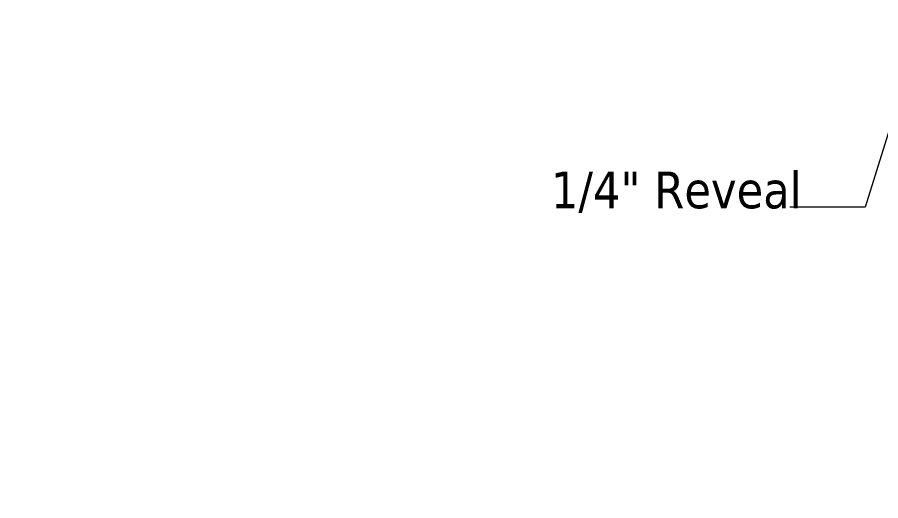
# Model space of a CAD drawing. Header units: millimetres. Extents: x 134 to 1547, y 290 to 1281.
# Drawn here: x 1000.3 to 1112.2, y 912.4 to 975.1 of the extents above; entities that cross this region are included whole.
import ezdxf

# ---------------------------------------------------------------- set-up
doc = ezdxf.new("R2010")
doc.units = ezdxf.units.MM
doc.layers.add('尺寸標注', color=1, linetype='Continuous', lineweight=30)
doc.layers.add('細實線', color=1, linetype='Continuous', lineweight=13)
doc.styles.add('DIM', font='txt.shx', dxfattribs={"width": 0.7, "bigfont": 'chineset.shx'})
doc.styles.get("Standard").update_dxf_attribs({"font": 'arial.ttf'})
doc.dimstyles.new('5-1', dxfattribs={"dimscale": 5, "dimtxt": 2.5, "dimasz": 1.8, "dimexe": 1.6, "dimexo": 0.625, "dimtad": 1, "dimdec": 1, "dimdsep": 46, "dimlunit": 6, "dimtxsty": 'DIM', "dimcen": 0, "dimclrd": 1, "dimclre": 1, "dimclrt": 3, "dimadec": 1, "dimazin": 1, "dimtfac": 1, "dimtdec": 1, "dimtmove": 0, "dimatfit": 3, "dimfxl": 1, "dimtolj": 1, "dimlwd": 13, "dimlwe": 13, "dimarcsym": 0})
doc.dimstyles.new('mm+in', dxfattribs={"dimscale": 3, "dimtxt": 4, "dimasz": 2.5, "dimexe": 1.25, "dimexo": 0.625, "dimgap": 2, "dimtad": 1, "dimdec": 1, "dimtxsty": 'DIM', "dimcen": 0, "dimclrd": 1, "dimclre": 1, "dimclrt": 3, "dimadec": 0, "dimazin": 0, "dimtfac": 1, "dimtdec": 1, "dimtofl": 0, "dimtmove": 0, "dimatfit": 3, "dimfxl": 1, "dimlwd": -1, "dimarcsym": 0})

# ---------------------------------------------------------------- blocks, each defined once
blk = doc.blocks.new('*D27')
at = {"color": 1, "lineweight": -2}
for p, q in [((458.47, 819.57), (458.47, 1087.53)), ((1207.77, 819.57), (1207.77, 1087.53))]:
    blk.add_line(p, q, dxfattribs=at)
at = {"color": 1}
blk.add_line((467.22, 1083.16), (1199.02, 1083.16), dxfattribs=at)
for points in [[(467.22, 1084.61), (467.22, 1081.7), (458.47, 1083.16)], [(1199.02, 1081.7), (1199.02, 1084.61), (1207.77, 1083.16)]]:
    blk.add_solid(points, dxfattribs=at)
at = {"layer": 'Defpoints', "color": 0}
for p in [(1207.77, 1083.16), (458.47, 817.38), (1207.77, 817.38)]:
    blk.add_point(p, dxfattribs=at)
at = {"color": 3, "insert": (824.28, 1097.16), "char_height": 14, "attachment_point": 5, "style": 'DIM'}
blk.add_mtext('749.3mm [29 1/2"]', dxfattribs=at)
blk = doc.blocks.new('*D28')
at = {"color": 1, "lineweight": -2}
for p, q in [((452.12, 819.57), (452.12, 1133.93)), ((1214.12, 819.57), (1214.12, 1133.93))]:
    blk.add_line(p, q, dxfattribs=at)
at = {"color": 1}
blk.add_line((460.87, 1129.55), (1205.37, 1129.55), dxfattribs=at)
for points in [[(460.87, 1131.01), (460.87, 1128.1), (452.12, 1129.55)], [(1205.37, 1128.1), (1205.37, 1131.01), (1214.12, 1129.55)]]:
    blk.add_solid(points, dxfattribs=at)
at = {"layer": 'Defpoints', "color": 0}
for p in [(1214.12, 1129.55), (452.12, 817.38), (1214.12, 817.38)]:
    blk.add_point(p, dxfattribs=at)
at = {"color": 3, "insert": (825.75, 1143.55), "char_height": 14, "attachment_point": 5, "style": 'DIM'}
blk.add_mtext('762mm [30"]', dxfattribs=at)
blk = doc.blocks.new('*D29')
at = {"color": 1, "lineweight": -2}
for p, q in [((445.77, 819.57), (445.77, 1198.34)), ((1220.47, 819.57), (1220.47, 1198.34))]:
    blk.add_line(p, q, dxfattribs=at)
at = {"color": 1}
blk.add_line((454.52, 1193.96), (1211.72, 1193.96), dxfattribs=at)
for points in [[(454.52, 1195.42), (454.52, 1192.51), (445.77, 1193.96)], [(1211.72, 1192.51), (1211.72, 1195.42), (1220.47, 1193.96)]]:
    blk.add_solid(points, dxfattribs=at)
at = {"layer": 'Defpoints', "color": 0}
for p in [(1220.47, 1193.96), (445.77, 817.38), (1220.47, 817.38)]:
    blk.add_point(p, dxfattribs=at)
at = {"color": 3, "insert": (844.09, 1207.96), "char_height": 14, "attachment_point": 5, "style": 'DIM'}
blk.add_mtext('774.7mm [30 1/2"]', dxfattribs=at)
blk = doc.blocks.new('*D30')
at = {"color": 1, "lineweight": -2}
for p, q in [((1099.95, 1020.58), (1292.13, 1020.58)), ((1099.95, 614.18), (1292.13, 614.18))]:
    blk.add_line(p, q, dxfattribs=at)
at = {"color": 1}
blk.add_line((1287.76, 1011.83), (1287.76, 622.93), dxfattribs=at)
for points in [[(1289.22, 1011.83), (1286.3, 1011.83), (1287.76, 1020.58)], [(1286.3, 622.93), (1289.22, 622.93), (1287.76, 614.18)]]:
    blk.add_solid(points, dxfattribs=at)
at = {"layer": 'Defpoints', "color": 0}
for p in [(1097.76, 1020.58), (1097.76, 614.18), (1287.76, 614.18)]:
    blk.add_point(p, dxfattribs=at)
at = {"color": 3, "insert": (1273.76, 855.61), "char_height": 14, "attachment_point": 5, "rotation": 90, "style": 'DIM'}
blk.add_mtext('406.4mm [16"]', dxfattribs=at)
blk = doc.blocks.new('*D32')
at = {"color": 1, "lineweight": -2}
for p, q in [((1089.53, 1033.28), (1406.63, 1033.28)), ((1089.53, 601.48), (1406.63, 601.48))]:
    blk.add_line(p, q, dxfattribs=at)
at = {"color": 1}
blk.add_line((1402.26, 1024.53), (1402.26, 610.23), dxfattribs=at)
for points in [[(1403.72, 1024.53), (1400.8, 1024.53), (1402.26, 1033.28)], [(1400.8, 610.23), (1403.72, 610.23), (1402.26, 601.48)]]:
    blk.add_solid(points, dxfattribs=at)
at = {"layer": 'Defpoints', "color": 0}
for p in [(1087.34, 1033.28), (1087.34, 601.48), (1402.26, 601.48)]:
    blk.add_point(p, dxfattribs=at)
at = {"color": 3, "insert": (1388.26, 839.1), "char_height": 14, "attachment_point": 5, "rotation": 90, "style": 'DIM'}
blk.add_mtext('431.8mm [17"]', dxfattribs=at)

msp = doc.modelspace()

# ---------------------------------------------------------------- texts
at = {"layer": '細實線', "attachment_point": 1}
for s, insert, char_height, width in [('{\\fTahoma|b0|i0|c163|p34; }', (1072.22938, 965.26185), 4.7563099, 49.031416), ('{\\fTahoma|b0|i0|c163|p34; }', (1072.22938, 958.52374), 4.7563099, 43.5443002), ('{\\fTahoma|b0|i0|c163|p34;1/4"\\fTahoma|b0|i0|c0|p34; \\fTahoma|b0|i0|c163|p34;Revea\\fTahoma|b0|i0|c0|p34;l}', (1069.46645, 955.09797), 4.75630986, 43.3138496)]:
    msp.add_mtext(s, dxfattribs=dict(at, insert=insert, char_height=char_height, width=width))

# ---------------------------------------------------------------- dimensions: what is measured, and where the dimension line sits
for base, p1, p2, picture, middle in [((1220.46697, 1193.96451), (445.76697, 817.38132), (1220.46697, 817.38132), '*D29', (844.09288, 1193.96451)), ((1214.11697, 1129.5547), (452.11697, 817.38132), (1214.11697, 817.38132), '*D28', (825.74976, 1129.5547)), ((1207.76697, 1083.15623), (458.46697, 817.38132), (1207.76697, 817.38132), '*D27', (824.27561, 1083.15623))]:
    dim = msp.add_linear_dim(base=base, p1=p1, p2=p2, dimstyle='mm+in', override={"dimscale": 3.5, "dimdsep": 46, "dimpost": 'mm'})
    dim.commit()
    dim.dimension.update_dxf_attribs({"geometry": picture, "text_midpoint": middle, "dimtype": 160})
for base, p1, p2, picture, middle in [((1402.25703, 601.48132), (1087.34302, 1033.28132), (1087.34302, 601.48132), '*D32', (1402.25703, 839.10407)), ((1287.75861, 614.18132), (1097.76376, 1020.58132), (1097.76376, 614.18132), '*D30', (1287.75861, 855.60659))]:
    dim = msp.add_linear_dim(base=base, p1=p1, p2=p2, angle=90, dimstyle='mm+in', override={"dimscale": 3.5, "dimdsep": 46, "dimpost": 'mm'})
    dim.commit()
    dim.dimension.update_dxf_attribs({"geometry": picture, "text_midpoint": middle, "dimtype": 160})

# ---------------------------------------------------------------- leaders
at = {"layer": '尺寸標注'}
msp.add_leader([(1135.91513, 1033.2626), (1110.19402, 950.48908), (1100.43135, 950.48908)], dimstyle='5-1', dxfattribs=at)

doc.saveas('drawing.dxf')
